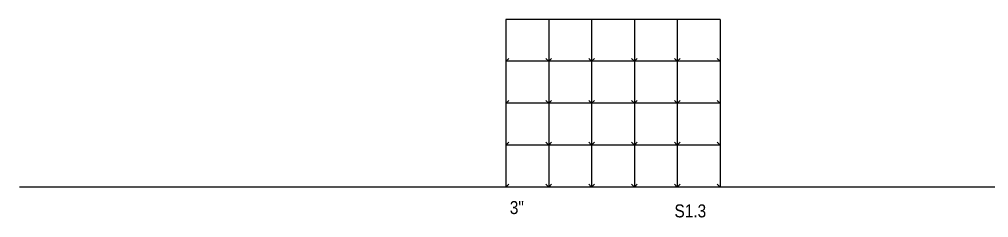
# Model space of a CAD drawing. Header units: inches. Extents: x -16404 to 14624, y -1591 to 16152.
# Drawn here: x 6520 to 7191, y 10779 to 10916 of the extents above; entities that cross this region are included whole.
import ezdxf

# ---------------------------------------------------------------- set-up
doc = ezdxf.new("R2010")
doc.units = ezdxf.units.IN
doc.header["$LTSCALE"] = 24
doc.header["$MEASUREMENT"] = 0
doc.linetypes.add('DASHED2', pattern=[0.375, 0.25, -0.125])
doc.layers.get('0').update_dxf_attribs({"linetype": 'CONTINUOUS'})
doc.layers.add('S-ANNO-GRID-NONPLOT', color=251, linetype='CONTINUOUS', plot=False)
doc.styles.add('Arial', font='arial.ttf', dxfattribs={"width": 0.85})

# ---------------------------------------------------------------- blocks, each defined once
blk = doc.blocks.new('Se_30x42_DETAILS_GRID')
for p, q in [((7.41, 29), (0, 29)), ((0, 29), (0, 21.75)), ((14.83, 29), (7.41, 29)), ((7.41, 29), (7.41, 21.75)), ((22.24, 29), (14.83, 29)), ((14.83, 29), (14.83, 21.75)), ((29.66, 29), (22.24, 29)), ((22.24, 29), (22.24, 21.75)), ((37.07, 29), (29.66, 29)), ((29.66, 29), (29.66, 21.75)), ((37.07, 29), (37.07, 21.75)), ((0, 21.75), (0.5, 22.25)), ((7.41, 21.75), (7.91, 22.25)), ((14.83, 21.75), (15.33, 22.25)), ((22.24, 21.75), (22.74, 22.25)), ((29.66, 21.75), (30.16, 22.25)), ((7.41, 21.75), (0, 21.75)), ((0, 21.75), (0, 14.5)), ((14.83, 21.75), (7.41, 21.75)), ((7.41, 21.75), (7.41, 14.5)), ((22.24, 21.75), (14.83, 21.75)), ((14.83, 21.75), (14.83, 14.5)), ((29.66, 21.75), (22.24, 21.75)), ((22.24, 21.75), (22.24, 14.5)), ((37.07, 21.75), (29.66, 21.75)), ((29.66, 21.75), (29.66, 14.5)), ((37.07, 21.75), (37.07, 14.5)), ((0, 14.5), (0.5, 15)), ((7.41, 14.5), (0, 14.5)), ((0, 14.5), (0, 7.25)), ((7.41, 14.5), (7.91, 15)), ((14.83, 14.5), (7.41, 14.5)), ((7.41, 14.5), (7.41, 7.25)), ((14.83, 14.5), (15.33, 15)), ((22.24, 14.5), (14.83, 14.5)), ((14.83, 14.5), (14.83, 7.25)), ((22.24, 14.5), (22.74, 15)), ((29.66, 14.5), (22.24, 14.5)), ((22.24, 14.5), (22.24, 7.25)), ((29.66, 14.5), (30.16, 15)), ((37.07, 14.5), (29.66, 14.5)), ((29.66, 14.5), (29.66, 7.25)), ((37.07, 14.5), (37.07, 7.25)), ((0, 7.25), (0.5, 7.75)), ((7.41, 7.25), (0, 7.25)), ((0, 7.25), (0, 0)), ((7.41, 7.25), (7.91, 7.75)), ((14.83, 7.25), (7.41, 7.25)), ((7.41, 7.25), (7.41, 0)), ((14.83, 7.25), (15.33, 7.75)), ((22.24, 7.25), (14.83, 7.25)), ((14.83, 7.25), (14.83, 0)), ((22.24, 7.25), (22.74, 7.75)), ((29.66, 7.25), (22.24, 7.25)), ((22.24, 7.25), (22.24, 0)), ((29.66, 7.25), (30.16, 7.75)), ((37.07, 7.25), (29.66, 7.25)), ((29.66, 7.25), (29.66, 0)), ((37.07, 7.25), (37.07, 0)), ((0, 0), (0.5, 0.5)), ((7.41, 0), (0, 0)), ((7.41, 0), (7.91, 0.5)), ((14.83, 0), (7.41, 0)), ((14.83, 0), (15.33, 0.5)), ((22.24, 0), (14.83, 0)), ((22.24, 0), (22.74, 0.5)), ((29.66, 0), (22.24, 0)), ((29.66, 0), (30.16, 0.5)), ((37.07, 0), (29.66, 0))]:
    blk.add_line(p, q)
at = {"linetype": 'DASHED2', "ltscale": 0.5}
for p, q in [((7.41, 21.75), (6.91, 22.25)), ((14.83, 21.75), (14.33, 22.25)), ((22.24, 21.75), (21.74, 22.25)), ((29.66, 21.75), (29.16, 22.25)), ((37.07, 21.75), (36.57, 22.25)), ((7.41, 14.5), (6.91, 15)), ((14.83, 14.5), (14.33, 15)), ((22.24, 14.5), (21.74, 15)), ((29.66, 14.5), (29.16, 15)), ((37.07, 14.5), (36.57, 15)), ((7.41, 7.25), (6.91, 7.75)), ((14.83, 7.25), (14.33, 7.75)), ((22.24, 7.25), (21.74, 7.75)), ((29.66, 7.25), (29.16, 7.75)), ((37.07, 7.25), (36.57, 7.75)), ((7.41, 0), (6.91, 0.5)), ((14.83, 0), (14.33, 0.5)), ((22.24, 0), (21.74, 0.5)), ((29.66, 0), (29.16, 0.5)), ((37.07, 0), (36.57, 0.5))]:
    blk.add_line(p, q, dxfattribs=at)

msp = doc.modelspace()

# ---------------------------------------------------------------- linework, layer by layer
at = {"layer": 'S-ANNO-GRID-NONPLOT'}
msp.add_line((9785.30455, 10800), (6519.53048, 10800), dxfattribs=at)

# ---------------------------------------------------------------- block references
at = {"layer": 'S-ANNO-GRID-NONPLOT', "xscale": 4, "yscale": 4, "zscale": 4}
msp.add_blockref('Se_30x42_DETAILS_GRID', (6856.60018, 10800), dxfattribs=at)

# ---------------------------------------------------------------- texts
at = {"layer": 'S-ANNO-GRID-NONPLOT', "color": 191, "char_height": 9, "width": 29.5487939, "style": 'Arial'}
for s, insert, attachment_point in [('3"', (6859.25306, 10790.29292), 1), ('S1.3', (6995.28186, 10788), 3)]:
    msp.add_mtext(s, dxfattribs=dict(at, insert=insert, attachment_point=attachment_point))

doc.saveas('drawing.dxf')
